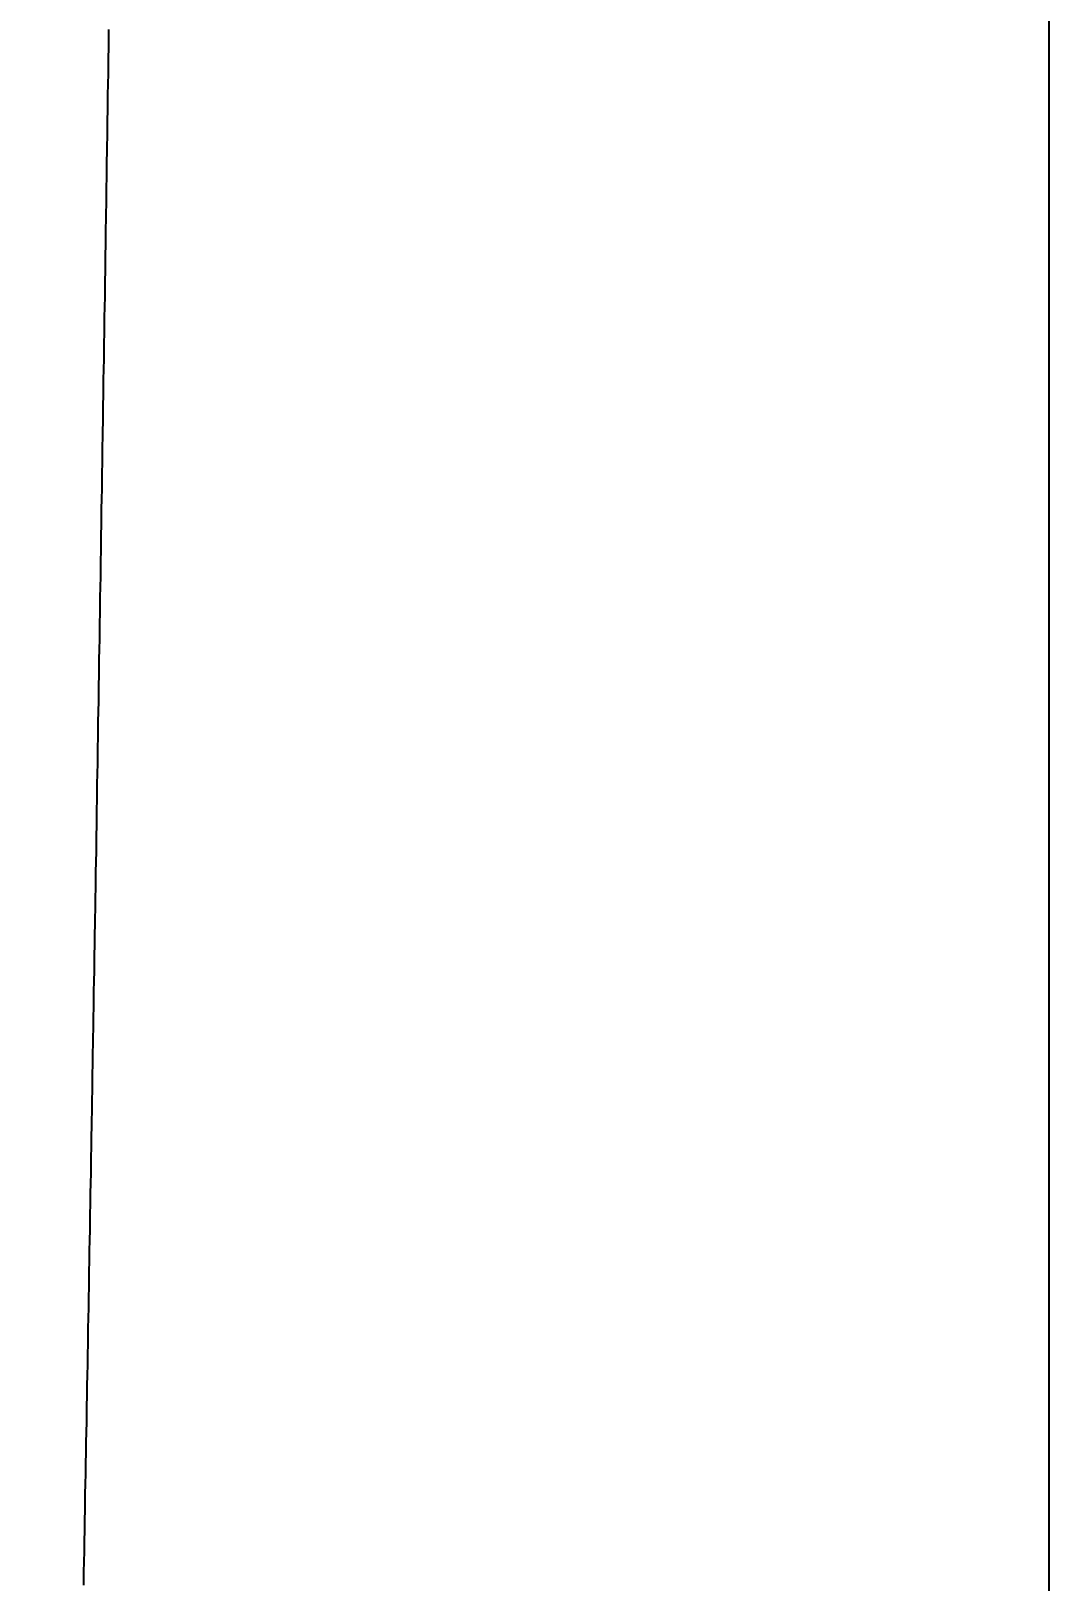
# Model space of a CAD drawing. Header units: millimetres. Extents: x 0 to 3800, y -67 to 2530.
# Drawn here: x 2227.28 to 2232.45, y 1553.11 to 1560.99 of the extents above; entities that cross this region are included whole.
import ezdxf

# ---------------------------------------------------------------- set-up
doc = ezdxf.new("R2010")
doc.units = ezdxf.units.MM
for name, color, linetype in [('내부선 및 부속', 4, 'Continuous'), ('외형선', 3, 'Continuous'), ('치수선', 7, 'Continuous')]:
    doc.layers.add(name, color=color, linetype=linetype)
doc.styles.add('____', font='')
doc.styles.get('____').set_extended_font_data('굴림')
doc.dimstyles.new('MSADIM', dxfattribs={"dimtxt": 33, "dimasz": 17, "dimexe": 10, "dimexo": 7.5, "dimgap": 10, "dimtad": 0, "dimtih": 1, "dimtoh": 1, "dimdec": 0, "dimzin": 1, "dimdsep": 46, "dimtxsty": '____', "dimcen": 11.25, "dimadec": 0, "dimazin": 0, "dimtfac": 1, "dimtdec": 0, "dimtix": 1, "dimtmove": 0, "dimatfit": 3, "dimfxl": 1, "dimtolj": 1, "dimtzin": 1, "dimarcsym": 0})

# ---------------------------------------------------------------- blocks, each defined once
blk = doc.blocks.new('*D47')
at = {"layer": '치수선', "color": 0, "linetype": 'Continuous', "lineweight": -2, "transparency": 16777216}
for p, q in [((2249.9547, 1877.9392), (2082.4547, 1877.9392)), ((2092.4547, 1860.9392), (2092.4547, 1705.7554)), ((2092.4547, 1504.9392), (2092.4547, 1660.123)), ((2249.9547, 1487.9392), (2082.4547, 1487.9392))]:
    blk.add_line(p, q, dxfattribs=at)
at = {"layer": '치수선', "color": 0, "linetype": 'Continuous', "transparency": 16777216}
for points in [[(2089.6213, 1860.9392), (2095.288, 1860.9392), (2092.4547, 1877.9392)], [(2089.6213, 1504.9392), (2095.288, 1504.9392), (2092.4547, 1487.9392)]]:
    blk.add_solid(points, dxfattribs=at)
at = {"layer": '치수선', "color": 0, "linetype": 'Continuous', "transparency": 16777216, "insert": (2092.4547, 1682.9392), "char_height": 25, "attachment_point": 5, "style": '____'}
blk.add_mtext('\\A1;390', dxfattribs=at)

msp = doc.modelspace()

# ---------------------------------------------------------------- linework, layer by layer
at = {"layer": '내부선 및 부속', "linetype": 'Continuous', "flags": 128}
msp.add_lwpolyline([(2227.5495, 1553.0932), (2227.5495, 1553.1202), (2227.5505, 1553.1462), (2227.5505, 1553.1722), (2227.5515, 1553.1992), (2227.5515, 1553.2252), (2227.5525, 1553.2522), (2227.5525, 1553.2782), (2227.5535, 1553.3042), (2227.5535, 1553.3312), (2227.5545, 1553.3572), (2227.5545, 1553.3832), (2227.5555, 1553.4102), (2227.5555, 1553.4362), (2227.5565, 1553.4622), (2227.5565, 1553.4892), (2227.5565, 1553.5152), (2227.5575, 1553.5412), (2227.5575, 1553.5682), (2227.5585, 1553.5942), (2227.5585, 1553.6202), (2227.5595, 1553.6472), (2227.5595, 1553.6732), (2227.5605, 1553.6992), (2227.5605, 1553.7262), (2227.5615, 1553.7522), (2227.5615, 1553.7782), (2227.5625, 1553.8052), (2227.5625, 1553.8312), (2227.5635, 1553.8572), (2227.5635, 1553.8842), (2227.5645, 1553.9102), (2227.5645, 1553.9372), (2227.5655, 1553.9632), (2227.5655, 1553.9892), (2227.5655, 1554.0162), (2227.5665, 1554.0422), (2227.5665, 1554.0682), (2227.5675, 1554.0952), (2227.5675, 1554.1212), (2227.5685, 1554.1472), (2227.5685, 1554.1742), (2227.5695, 1554.2002), (2227.5695, 1554.2262), (2227.5705, 1554.2532), (2227.5705, 1554.2792), (2227.5715, 1554.3052), (2227.5715, 1554.3322), (2227.5725, 1554.3582), (2227.5725, 1554.3842), (2227.5725, 1554.4112), (2227.5725, 1554.4112), (2227.5735, 1554.4372), (2227.5735, 1554.4632), (2227.5745, 1554.4902), (2227.5745, 1554.5162), (2227.5755, 1554.5422), (2227.5755, 1554.5692), (2227.5765, 1554.5952), (2227.5765, 1554.6222), (2227.5775, 1554.6482), (2227.5775, 1554.6742), (2227.5775, 1554.7012), (2227.5785, 1554.7272), (2227.5785, 1554.7532), (2227.5795, 1554.7802), (2227.5795, 1554.8062), (2227.5805, 1554.8322), (2227.5805, 1554.8592), (2227.5815, 1554.8852), (2227.5815, 1554.9112), (2227.5825, 1554.9382), (2227.5825, 1554.9642), (2227.5825, 1554.9902), (2227.5835, 1555.0172), (2227.5835, 1555.0432), (2227.5845, 1555.0692), (2227.5845, 1555.0962), (2227.5855, 1555.1222), (2227.5855, 1555.1482), (2227.5865, 1555.1752), (2227.5865, 1555.2012), (2227.5865, 1555.2282), (2227.5875, 1555.2542), (2227.5875, 1555.2802), (2227.5885, 1555.3072), (2227.5885, 1555.3332), (2227.5895, 1555.3592), (2227.5895, 1555.3862), (2227.5905, 1555.4122), (2227.5905, 1555.4382), (2227.5905, 1555.4652), (2227.5915, 1555.4912), (2227.5915, 1555.5172), (2227.5925, 1555.5442), (2227.5925, 1555.5702), (2227.5935, 1555.5962), (2227.5935, 1555.6232), (2227.5945, 1555.6492), (2227.5945, 1555.6752), (2227.5945, 1555.7022), (2227.5955, 1555.7282), (2227.5955, 1555.7542), (2227.5965, 1555.7812), (2227.5965, 1555.8072), (2227.5975, 1555.8342), (2227.5975, 1555.8602), (2227.5975, 1555.8862), (2227.5985, 1555.9132), (2227.5985, 1555.9392), (2227.5995, 1555.9652), (2227.5995, 1555.9922), (2227.6005, 1556.0182), (2227.6005, 1556.0442), (2227.6015, 1556.0712), (2227.6015, 1556.0972), (2227.6015, 1556.1232), (2227.6025, 1556.1502), (2227.6025, 1556.1762), (2227.6035, 1556.2022), (2227.6035, 1556.2292), (2227.6045, 1556.2552), (2227.6045, 1556.2812), (2227.6045, 1556.3082), (2227.6055, 1556.3342), (2227.6055, 1556.3602), (2227.6065, 1556.3872), (2227.6065, 1556.4132), (2227.6075, 1556.4392), (2227.6075, 1556.4662), (2227.6075, 1556.4922), (2227.6085, 1556.5192), (2227.6085, 1556.5452), (2227.6095, 1556.5712), (2227.6095, 1556.5982), (2227.6105, 1556.6242), (2227.6105, 1556.6502), (2227.6105, 1556.6772), (2227.6115, 1556.7032), (2227.6115, 1556.7292), (2227.6125, 1556.7562), (2227.6125, 1556.7822), (2227.6135, 1556.8082), (2227.6135, 1556.8352), (2227.6135, 1556.8612), (2227.6145, 1556.8872), (2227.6145, 1556.9142), (2227.6155, 1556.9402), (2227.6155, 1556.9662), (2227.6155, 1556.9932), (2227.6165, 1557.0192), (2227.6165, 1557.0452), (2227.6165, 1557.0452), (2227.6175, 1557.0722), (2227.6175, 1557.0982), (2227.6185, 1557.1252), (2227.6185, 1557.1512), (2227.6185, 1557.1772), (2227.6195, 1557.2042), (2227.6195, 1557.2302), (2227.6205, 1557.2562), (2227.6205, 1557.2832), (2227.6215, 1557.3092), (2227.6215, 1557.3352), (2227.6215, 1557.3622), (2227.6225, 1557.3882), (2227.6225, 1557.4142), (2227.6235, 1557.4412), (2227.6235, 1557.4672), (2227.6235, 1557.4932), (2227.6245, 1557.5202), (2227.6245, 1557.5462), (2227.6255, 1557.5722), (2227.6255, 1557.5992), (2227.6265, 1557.6252), (2227.6265, 1557.6512), (2227.6265, 1557.6782), (2227.6275, 1557.7042), (2227.6275, 1557.7312), (2227.6285, 1557.7572), (2227.6285, 1557.7832), (2227.6285, 1557.8102), (2227.6295, 1557.8362), (2227.6295, 1557.8622), (2227.6305, 1557.8892), (2227.6305, 1557.9152), (2227.6305, 1557.9412), (2227.6315, 1557.9682), (2227.6315, 1557.9942), (2227.6325, 1558.0202), (2227.6325, 1558.0472), (2227.6335, 1558.0732), (2227.6335, 1558.0992), (2227.6335, 1558.1262), (2227.6345, 1558.1522), (2227.6345, 1558.1782), (2227.6355, 1558.2052), (2227.6355, 1558.2312), (2227.6355, 1558.2572), (2227.6365, 1558.2842), (2227.6365, 1558.3102), (2227.6375, 1558.3372), (2227.6375, 1558.3632), (2227.6375, 1558.3892), (2227.6385, 1558.4162), (2227.6385, 1558.4422), (2227.6395, 1558.4682), (2227.6395, 1558.4952), (2227.6405, 1558.5212), (2227.6405, 1558.5472), (2227.6405, 1558.5742), (2227.6415, 1558.6002), (2227.6415, 1558.6262), (2227.6425, 1558.6532), (2227.6425, 1558.6792), (2227.6425, 1558.7052), (2227.6435, 1558.7322), (2227.6435, 1558.7582), (2227.6445, 1558.7842), (2227.6445, 1558.8112), (2227.6445, 1558.8372), (2227.6455, 1558.8632), (2227.6455, 1558.8902), (2227.6465, 1558.9162), (2227.6465, 1558.9432), (2227.6465, 1558.9692), (2227.6475, 1558.9952), (2227.6475, 1559.0222), (2227.6485, 1559.0482), (2227.6485, 1559.0742), (2227.6485, 1559.1012), (2227.6495, 1559.1272), (2227.6495, 1559.1532), (2227.6505, 1559.1802), (2227.6505, 1559.2062), (2227.6505, 1559.2322), (2227.6515, 1559.2592), (2227.6515, 1559.2852), (2227.6525, 1559.3112), (2227.6525, 1559.3382), (2227.6525, 1559.3642), (2227.6535, 1559.3902), (2227.6535, 1559.4172), (2227.6545, 1559.4432), (2227.6545, 1559.4692), (2227.6545, 1559.4962), (2227.6555, 1559.5222), (2227.6555, 1559.5492), (2227.6565, 1559.5752), (2227.6565, 1559.6012), (2227.6575, 1559.6282), (2227.6575, 1559.6542), (2227.6575, 1559.6802), (2227.6575, 1559.6802), (2227.6585, 1559.7072), (2227.6585, 1559.7332), (2227.6595, 1559.7592), (2227.6595, 1559.7862), (2227.6595, 1559.8122), (2227.6605, 1559.8382), (2227.6605, 1559.8652), (2227.6615, 1559.8912), (2227.6615, 1559.9172), (2227.6615, 1559.9442), (2227.6625, 1559.9702), (2227.6625, 1559.9962), (2227.6635, 1560.0232), (2227.6635, 1560.0492), (2227.6635, 1560.0752), (2227.6645, 1560.1022), (2227.6645, 1560.1282), (2227.6655, 1560.1552), (2227.6655, 1560.1812), (2227.6655, 1560.2072), (2227.6665, 1560.2342), (2227.6665, 1560.2602), (2227.6665, 1560.2862), (2227.6675, 1560.3132), (2227.6675, 1560.3392), (2227.6685, 1560.3652), (2227.6685, 1560.3922), (2227.6685, 1560.4182), (2227.6695, 1560.4442), (2227.6695, 1560.4712), (2227.6705, 1560.4972), (2227.6705, 1560.5232), (2227.6705, 1560.5502), (2227.6715, 1560.5762), (2227.6715, 1560.6022), (2227.6725, 1560.6292), (2227.6725, 1560.6552), (2227.6725, 1560.6812), (2227.6735, 1560.7082), (2227.6735, 1560.7342), (2227.6745, 1560.7612), (2227.6745, 1560.7872), (2227.6745, 1560.8132), (2227.6755, 1560.8402), (2227.6755, 1560.8662), (2227.6765, 1560.8922), (2227.6765, 1560.9192), (2227.6765, 1560.9452), (2227.6775, 1560.9712), (2227.6775, 1560.9982)], dxfattribs=at)
at = {"layer": '외형선', "linetype": 'Continuous'}
msp.add_line((2232.4547, 1284.3356), (2232.4547, 1967.0244), dxfattribs=at)

# ---------------------------------------------------------------- dimensions: what is measured, and where the dimension line sits
at = {"layer": '치수선', "linetype": 'Continuous'}
dim = msp.add_linear_dim(base=(2092.4547, 1487.9392), p1=(2257.4547, 1877.9392), p2=(2257.4547, 1487.9392), angle=90, dimstyle='MSADIM', override={"dimtxt": 25}, dxfattribs=at)
dim.commit()
dim.dimension.update_dxf_attribs({"geometry": '*D47', "text_midpoint": (2092.4547, 1682.9392)})

doc.saveas('drawing.dxf')
